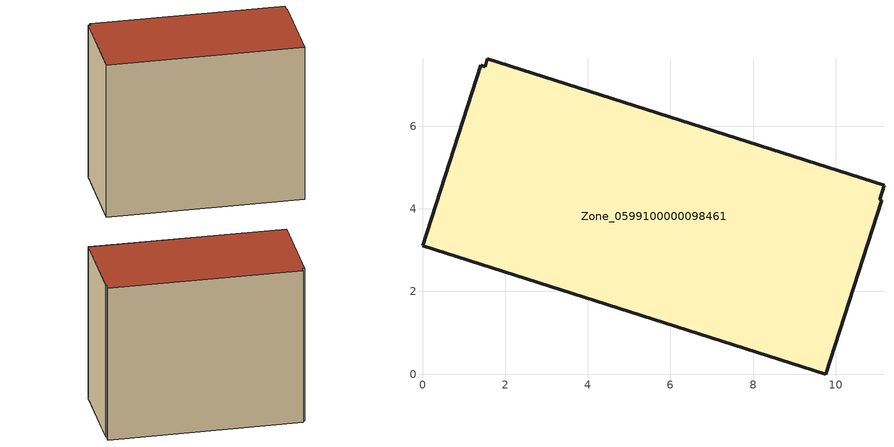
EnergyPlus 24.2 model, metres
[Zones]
Zone_0599100000098461
 floor ground (C_G): 11.17,4.57 11.06,4.23 11.11,4.21 9.76,0 0,3.11 1.41,7.48 1.51,7.45 1.57,7.63 z0
 wall outside (C_F): 9.76,0 11.11,4.21 11.06,4.23 11.17,4.57 1.57,7.63 1.51,7.45 1.41,7.48 0,3.11 9.76,0 z0:8.58
 roof outside (C_R): 11.06,4.23 11.17,4.57 1.57,7.63 1.51,7.45 1.41,7.48 0,3.11 9.76,0 11.11,4.21 z8.58
[BUILDING]
Pand.0599100000098461: North Axis=0; Terrain=City; Loads Convergence Tolerance Value=0.04; Temperature Convergence Tolerance Value=0.4; Solar Distribution=FullExterior; Maximum Number of Warmup Days=25; Minimum Number of Warmup Days=1
[Site:Location]
Rotterdam.The.Hague.AP_ZH_NLD Design_Conditions: Latitude=51.96; Longitude=4.45; Time Zone=1; Elevation=-4.5
[SITE:GROUNDTEMPERATURE:BUILDINGSURFACE]
18, 18, 18, 18, 18, 18, 18, 18, 18, 18, 18, 18
[MATERIAL] Thermal Absorptance=0.9; Solar Absorptance=0.7; Visible Absorptance=0.7
Name | Roughness | Thickness | Conductivity | Density | Specific Heat
G.TI.1975-1991 | MediumSmooth | 0.15 | 0.288461 | 540 | 1210
F.TI.1975-1991 | Rough | 0.3 | 0.230769 | 1920 | 840
R.TI.1975-1991 | MediumRough | 0.2 | 0.153846 | 1500 | 1000
[CONSTRUCTION]
C_G: G.TI.1975-1991
C_F: F.TI.1975-1991
C_R: R.TI.1975-1991
[ZONE]
Zone_0599100000098461: Type=1; Multiplier=1; Ceiling Height=Autocalculate; Volume=Autocalculate; Floor Area=autocalculate; Part of Total Floor Area=Yes
[ZONEINFILTRATION:DESIGNFLOWRATE]
Infil_Zone_0599100000098461: Zone or ZoneList or Space or SpaceList=Zone_0599100000098461; Schedule=AlwaysOn; Design Flow Rate Calculation Method=Flow/Area; Flow Rate per Floor Area=0.003; Constant Term Coefficient=1; Temperature Term Coefficient=0; Velocity Term Coefficient=0; Velocity Squared Term Coefficient=0
[HVACTEMPLATE:ZONE:IDEALLOADSAIRSYSTEM]
Zone_0599100000098461: Maximum Heating Supply Air Temperature=50; Minimum Cooling Supply Air Temperature=13; Maximum Heating Supply Air Humidity Ratio=0.0156; Minimum Cooling Supply Air Humidity Ratio=0.0077; Heating Limit=NoLimit; Cooling Limit=NoLimit; Dehumidification Control Type=ConstantSensibleHeatRatio; Cooling Sensible Heat Ratio=0.7; Dehumidification Setpoint=60; Humidification Control Type=None; Humidification Setpoint=30; Outdoor Air Method=None; Outdoor Air Flow Rate per Person=0.00944; Outdoor Air Flow Rate per Zone Floor Area=0; Outdoor Air Flow Rate per Zone=0; Demand Controlled Ventilation Type=None; Outdoor Air Economizer Type=NoEconomizer; Heat Recovery Type=None; Sensible Heat Recovery Effectiveness=0.7; Latent Heat Recovery Effectiveness=0.65
[ZONECONTROL:THERMOSTAT]
ThermostatControl_Zone_0599100000098461: Zone or ZoneList=Zone_0599100000098461; Control Type Schedule=DualSetpointControlType; Control 1=Thermostat_Zone_0599100000098461; Temperature Difference Between Cutout And Setpoint=0
[THERMOSTATSETPOINT:DUALSETPOINT]
Thermostat_Zone_0599100000098461: Heating Setpoint Temperature Schedule=HeatingSetpoint_Zone_0599100000098461; Cooling Setpoint Temperature Schedule=CoolingSetpoint_Zone_0599100000098461
[SCHEDULE:COMPACT]
HeatingSetpoint_Zone_0599100000098461: Through: 12/31, For: AllDays, Until: 24:00, 21
CoolingSetpoint_Zone_0599100000098461: Through: 12/31, For: AllDays, Until: 24:00, 24
DualSetpointControlType: Through: 12/31, For: AllDays, Until: 24:00, 4
AlwaysOn: Through: 12/31, For: AllDays, Until: 24:00, 1
